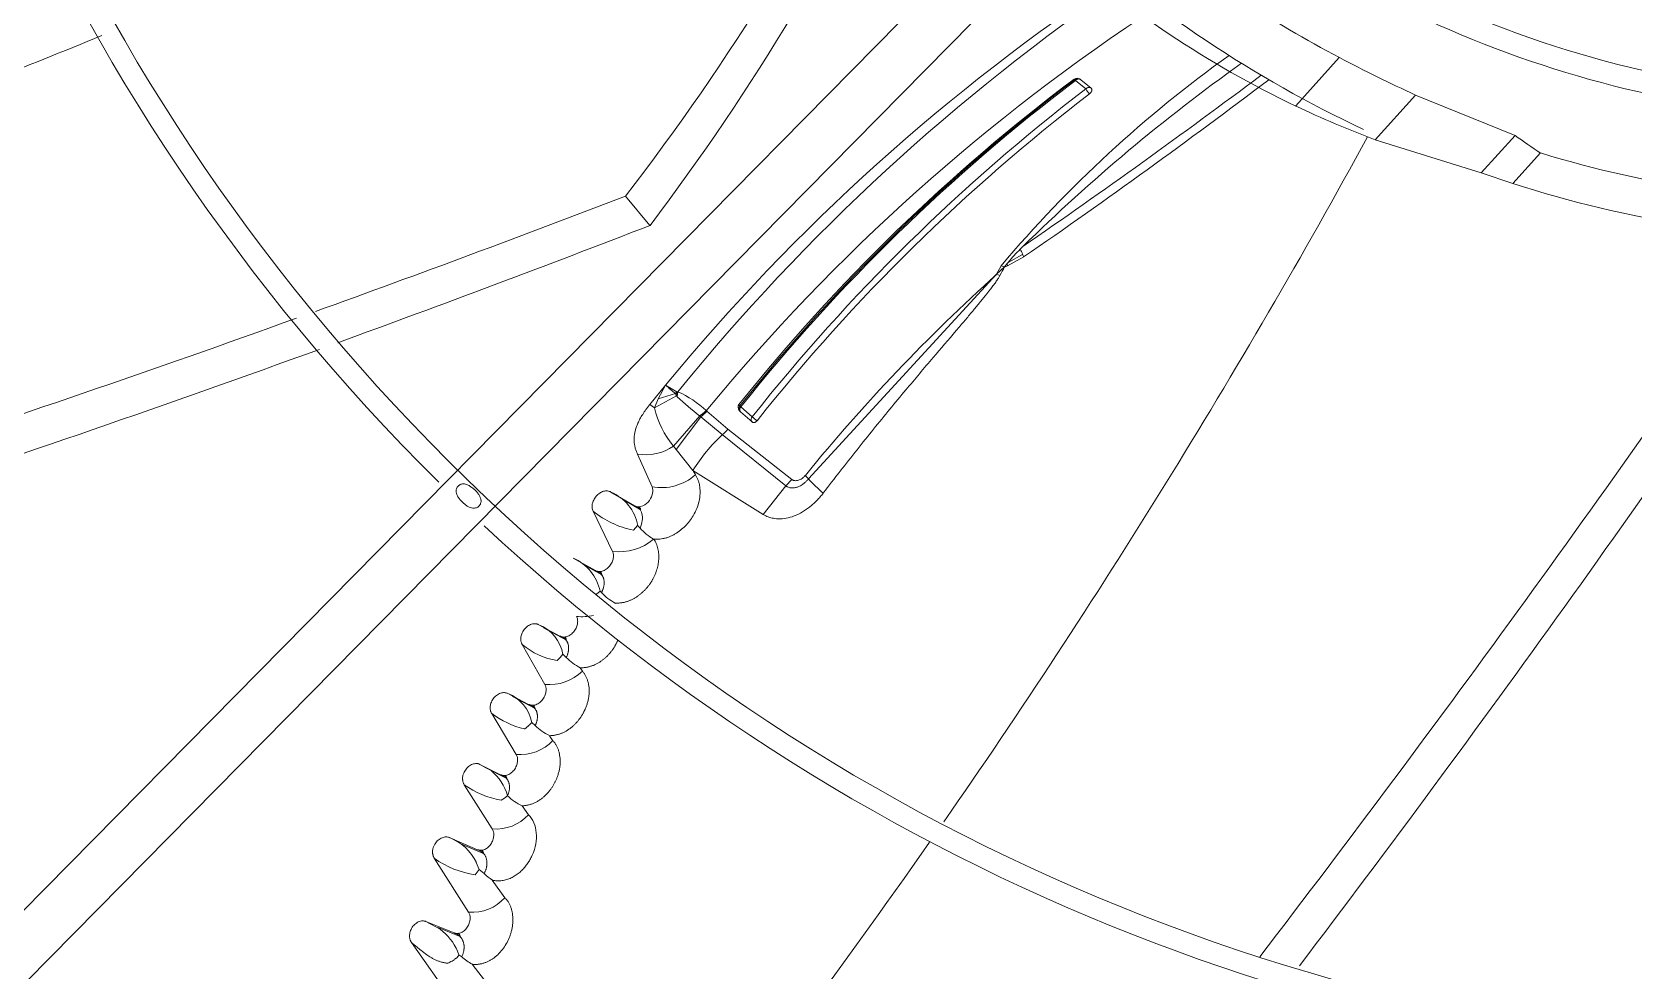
# Model space of a CAD drawing. Header units: millimetres. Extents: x 113490 to 142599, y -20467 to 115.
# Drawn here: x 132274.4 to 132458.5, y -11583.8 to -11475.9 of the extents above; entities that cross this region are included whole.
import ezdxf

# ---------------------------------------------------------------- set-up
doc = ezdxf.new("R2010")
doc.units = ezdxf.units.MM
doc.layers.add('DV3_0', color=7, linetype='Continuous')

msp = doc.modelspace()

# ---------------------------------------------------------------- linework, layer by layer
at = {"layer": 'DV3_0', "color": 7, "linetype": 'Continuous', "lineweight": 15}
for p, q in [((132473.2, -11374.23), (132139.6, -11712.53)), ((132140.45, -11720.21), (132478.11, -11377.79)), ((132394.15, -11481.33), (132394.26, -11481.36)), ((132394.3, -11481.48), (132395.48, -11482.45)), ((132394.91, -11481.39), (132396.09, -11482.36)), ((132433.38, -11483.15), (132444.83, -11487.79)), ((132428.75, -11488.29), (132440.94, -11492.11)), ((132440.94, -11492.11), (132444.83, -11487.79)), ((132444.56, -11493.33), (132447.72, -11489.81)), ((132440.94, -11492.11), (132444.56, -11493.33)), ((132345.41, -11498.14), (132342.59, -11494.79)), ((132386.23, -11502.89), (132386.5, -11502.79)), ((132386.37, -11502.62), (132386.46, -11502.5)), ((132386.37, -11502.62), (132386.47, -11502.58)), ((132386.46, -11502.5), (132386.55, -11502.39)), ((132386.5, -11502.79), (132388.35, -11501.76)), ((132386.55, -11502.39), (132388.22, -11501.46)), ((132345.38, -11518.72), (132347.2, -11516.49)), ((132345.92, -11519.1), (132348.46, -11517.71)), ((132348.48, -11517.25), (132348.34, -11517.46)), ((132348.55, -11517.26), (132348.46, -11517.71)), ((132348.46, -11517.71), (132348.55, -11517.81)), ((132348.48, -11517.25), (132348.55, -11517.26)), ((132348.61, -11517.26), (132348.55, -11517.81)), ((132351.87, -11519.42), (132351.88, -11519.44)), ((132351.88, -11519.44), (132351.94, -11519.49)), ((132351.94, -11519.49), (132354.35, -11521.56)), ((132355.74, -11518.87), (132355.62, -11518.73)), ((132357.14, -11520.72), (132355.82, -11519.56)), ((132357.16, -11520.13), (132355.85, -11518.98)), ((132348.11, -11523.5), (132351.12, -11520.03)), ((132351.09, -11520.01), (132351.12, -11520.03)), ((132351.12, -11520.03), (132351.24, -11520.12)), ((132351.24, -11520.12), (132353.72, -11522.18)), ((132353.72, -11522.18), (132361.02, -11528.07)), ((132354.35, -11521.56), (132361.7, -11527.32)), ((132343.97, -11524.41), (132345.64, -11528.16)), ((132350.35, -11526.29), (132348.43, -11523.89)), ((132363.25, -11526.86), (132363.61, -11527.27)), ((132343.61, -11530.34), (132340.91, -11528.77)), ((132361.02, -11528.07), (132358.42, -11531.36)), ((132361.7, -11527.32), (132361.02, -11528.07)), ((132344.22, -11530.75), (132342.26, -11529.61)), ((132341.1, -11535.59), (132338.87, -11530.97)), ((132343.51, -11533.16), (132343.99, -11532.63)), ((132343.99, -11532.63), (132344.27, -11532.91)), ((132336.57, -11536.37), (132339.13, -11537.8)), ((132339.89, -11538.29), (132337.9, -11537.17)), ((132339.28, -11540.49), (132339.67, -11540.15)), ((132339.67, -11540.15), (132339.84, -11540.31)), ((132341.46, -11541.59), (132341.42, -11541.53)), ((132332.63, -11544.02), (132335.06, -11545.33)), ((132335.8, -11545.8), (132333.16, -11544.36)), ((132333.32, -11550.88), (132330.72, -11546.29)), ((132335.09, -11547.79), (132334.75, -11548.15)), ((132335.4, -11547.42), (132335.09, -11547.79)), ((132335.4, -11547.42), (132335.79, -11547.78)), ((132337.65, -11549.35), (132337.4, -11548.97)), ((132329.07, -11551.93), (132331.46, -11553.18)), ((132332.2, -11553.63), (132329.6, -11552.27)), ((132330.04, -11558.93), (132327.22, -11554.24)), ((132331.43, -11555.65), (132331, -11556.01)), ((132331.83, -11555.26), (132332.22, -11555.6)), ((132334.26, -11557.35), (132333.86, -11556.77)), ((132325.87, -11560.07), (132328.23, -11561.26)), ((132325.87, -11560.07), (132327.15, -11560.79)), ((132328.97, -11561.7), (132326.39, -11560.4)), ((132327.29, -11567.49), (132324.07, -11562.41)), ((132329.03, -11563.67), (132328.68, -11563.95)), ((132328.68, -11563.95), (132328.31, -11564.19)), ((132331.46, -11565.85), (132330.72, -11564.82)), ((132322.35, -11568.48), (132325.58, -11569.87)), ((132326.35, -11570.34), (132323.67, -11569.18)), ((132324.56, -11577.04), (132320.62, -11570.85)), ((132325.56, -11572.47), (132325.33, -11572.77)), ((132325.45, -11571.36), (132325.77, -11572.16)), ((132325.77, -11572.16), (132325.56, -11572.47)), ((132325.77, -11572.16), (132326.35, -11572.62)), ((132328.74, -11575.39), (132327.29, -11573.37)), ((132319.66, -11578.12), (132322.9, -11579.44)), ((132319.66, -11578.12), (132321.3, -11579)), ((132323.68, -11579.9), (132321.05, -11578.82)), ((132322.62, -11587.14), (132318.01, -11580.55)), ((132323.29, -11581.55), (132323.46, -11581.96)), ((132323.46, -11581.96), (132323.77, -11582.19)), ((132322.91, -11582.51), (132322.66, -11582.67)), ((132326.78, -11585.38), (132324.97, -11583.04))]:
    msp.add_line(p, q, dxfattribs=at)
at = {"layer": 'DV3_0', "color": 7, "linetype": 'Continuous', "lineweight": 20}
for p, q in [((132419.62, -11484.41), (132424.62, -11478.85)), ((132428.75, -11488.29), (132433.38, -11483.15)), ((132387.96, -11500.86), (132388.25, -11500.56)), ((132385.23, -11503.75), (132385.77, -11502.77)), ((132385.69, -11503.33), (132386.16, -11502.9)), ((132386.16, -11502.9), (132385.77, -11502.77)), ((132386.16, -11502.9), (132386.23, -11502.89)), ((132386.24, -11502.78), (132386.23, -11502.89)), ((132386.24, -11502.78), (132386.37, -11502.62)), ((132386.46, -11502.5), (132386.47, -11502.58)), ((132386.47, -11502.58), (132386.5, -11502.79)), ((132388.22, -11501.46), (132388.35, -11501.76)), ((132363.61, -11527.27), (132385.23, -11503.75)), ((132385.23, -11503.75), (132385.69, -11503.33)), ((132385.23, -11503.75), (132385.62, -11503.88)), ((132346.36, -11518.07), (132347.2, -11516.49)), ((132348.34, -11517.46), (132346.36, -11518.07)), ((132347.2, -11516.49), (132348.48, -11517.25)), ((132348.55, -11517.26), (132348.61, -11517.26)), ((132345.38, -11518.72), (132345.92, -11519.1)), ((132345.92, -11519.1), (132346.36, -11518.07)), ((132351.24, -11520.12), (132348.43, -11523.89)), ((132348.43, -11523.9), (132348.11, -11523.5)), ((132358.42, -11531.36), (132350.35, -11526.29))]:
    msp.add_line(p, q, dxfattribs=at)
at = {"layer": 'DV3_0', "color": 7, "linetype": 'Continuous', "lineweight": 15}
for centre, radius, start, end in [((132487.24, -11359.99), 236, 136.9648, 225.2631), ((132487.24, -11359.99), 233.5, 136.5342, 225.7814), ((132119.65, -11322.98), 281.46, 322.3809, 334.3771), ((132487.24, -11359.99), 123.5, 226.1082, 316.2428), ((132126.74, -11332.51), 274.32, 322.858, 335.1381), ((132487.24, -11359.99), 126, 228.4752, 270), ((132487.24, -11359.99), 140.5, 227.8486, 244.7865), ((132487.24, -11359.99), 134.34, 231.0499, 242.2199), ((132469.5, -11379.69), 116, 228, 244.5279), ((132529.13, -11666.17), 235.59, 123.4411, 140.5553), ((132535.53, -11669.04), 240.79, 124.2777, 140.9245), ((132529.36, -11665.58), 229.92, 123.1154, 140.531), ((131951.11, -10669.83), 871.89, 290.44342, 292.33228), ((132507.96, -11320.44), 178.99, 242.252, 245.3745), ((132523.05, -11652.66), 214.41, 126.9538, 141.3404), ((132524.36, -11653.48), 215.76, 127.0847, 141.4), ((132524.85, -11653.8), 216.19, 127.147, 141.4201), ((132528.67, -11656.24), 218.96, 127.4655, 141.5655), ((132394.49, -11481.85), 0.625, 47.7893, 122.5207), ((132394.57, -11481.75), 0.496, 46.1549, 128.4511), ((132398.06, -11480.96), 2.97, 210.096, 223.8348), ((132528.91, -11656.47), 218.57, 127.4799, 141.5567), ((132469.5, -11379.69), 116, 244.5279, 249.4312), ((131662.84, -11069), 872.24, 325.21173, 331.29356), ((132487.24, -11359.99), 135.7, 253.0696, 269.7571), ((132487.24, -11359.99), 140, 252.2495, 269.2323), ((131656.22, -9701.77), 1919.9, 289.81328, 290.94717), ((131676.8, -9772.02), 1851.09, 289.98762, 291.17408), ((130890.45, -10413.41), 1921.39, 322.53383, 325.57983), ((130954.55, -10469.09), 1840.9, 322.75622, 325.95172), ((132388.81, -11504.67), 3.19, 143.7116, 146.2521), ((132525.08, -11658.8), 208.79, 132.0492, 140.8077), ((132487.24, -11359.99), 551.5, 195.4775, 254.5225), ((131656.22, -9701.77), 1919.9, 288.19223, 289.74418), ((131676.8, -9772.02), 1851.09, 288.21071, 289.91843), ((132348.81, -11517.37), 0.478, 190.9247, 223.9), ((132371.22, -11494.18), 32.75, 226.1967, 232.0692), ((132344.28, -11527.32), 10.95, 46.1609, 66.7475), ((132356.12, -11519.18), 0.485, 140.7317, 232.4456), ((132356.48, -11518.26), 0.962, 219.8162, 228.871), ((132360.93, -11515.93), 5.65, 228.0185, 235.2631), ((132487.24, -11359.99), 233.5, 225.7814, 315.7154), ((132344.94, -11518.92), 5.57, 260.0111, 304.7159), ((132346.76, -11522.51), 5.76, 258.8491, 312.1775), ((132517.76, -11434.2), 191.06, 208.8135, 208.982), ((132338.89, -11533.55), 5.19, 10.1936, 67.059), ((132390.73, -11500.85), 37.86, 224.2478, 227.8108), ((132345.77, -11522.39), 11.01, 231.1934, 258.1257), ((132487.24, -11359.99), 236, 227.0266, 270), ((132341.88, -11529.6), 6.04, 262.6336, 310.7293), ((132348.87, -11528.88), 6.12, 221.219, 240.0537), ((132345.78, -11534.27), 0.106, 55.1918, 66.6705), ((132334.56, -11541.18), 5.21, 11.3202, 67.3762), ((132344.21, -11536.27), 5.96, 222.7921, 242.0806), ((132337.59, -11537.43), 5.67, 263.7009, 283.4701), ((132330.94, -11548.22), 4.53, 10.0986, 68.0429), ((132336.21, -11539.67), 8.6, 230.3252, 260.2403), ((132340.05, -11543.69), 5.9, 223.7711, 243.319), ((132333.85, -11545.48), 5.42, 264.3965, 314.4981), ((132327.42, -11556.11), 4.5, 10.85, 68.4163), ((132333.41, -11545.91), 10.37, 233.3561, 256.5974), ((132327.14, -11550.68), 6.56, 310.7747, 315.6542), ((132336.4, -11551.47), 5.87, 224.689, 244.3555), ((132330.49, -11553.71), 5.23, 264.9801, 316.0244), ((132323.7, -11565.09), 5.52, 14.9303, 51.3083), ((132330.11, -11553.95), 10.4, 234.4567, 260.0311), ((132333.12, -11559.5), 5.84, 225.5932, 245.7222), ((132327.7, -11562.41), 5.1, 265.3273, 317.4993), ((131662.84, -11069), 872.24, 317.86602, 325.02361), ((132320.49, -11573.6), 5.45, 24.3194, 70.0298), ((132326.98, -11562.01), 10.89, 234.299, 261.2947), ((132330.4, -11568.45), 5.81, 225.859, 237.6941), ((132324.97, -11571.97), 5.09, 265.4156, 317.8444), ((132317.28, -11584.19), 6.57, 23.712, 52.2409), ((132327.69, -11577.91), 5.8, 227.5727, 242.0343), ((132319.61, -11577.45), 6.04, 295.0761, 300.3042)]:
    msp.add_arc(centre, radius, start, end, dxfattribs=at)
at = {"layer": 'DV3_0', "color": 7, "linetype": 'Continuous', "lineweight": 20}
for centre, radius, start, end in [((132495.28, -11595.15), 143.27, 125.5681, 139.8477), ((132535.67, -11650.87), 210.53, 125.5148, 134.442), ((131914.6, -10812.76), 835.11, 304.55332, 306.86693), ((131956.74, -10875.53), 760.56, 304.57503, 307.19348), ((132415.01, -11527.1), 37.69, 135.8529, 139.0244), ((132526.7, -11580.15), 160.38, 151.2063, 151.6058), ((132371.96, -11488.76), 37.17, 228.2362, 230.5479), ((132356.4, -11516.63), 10.77, 193.2742, 219.6537), ((132349.73, -11517.41), 2.93, 297.5982, 316.6794), ((132349.68, -11517.43), 2.97, 298.9802, 317.6454), ((132349.69, -11517.72), 2.86, 302.8874, 321.7301), ((132367.02, -11536.52), 19.56, 132.8678, 148.4609), ((132351.99, -11519.79), 2.95, 305.8411, 323.1077)]:
    msp.add_arc(centre, radius, start, end, dxfattribs=at)
at = {"layer": 'DV3_0', "color": 7, "linetype": 'Continuous', "lineweight": 15}
msp.add_ellipse((144145.19, 1528.83), major_axis=(-11711.88, -13007.36), ratio=0.087169, start_param=0.009677, end_param=0.011971, dxfattribs=at)
at = {"layer": 'DV3_0', "color": 7, "linetype": 'Continuous', "lineweight": 20}
msp.add_ellipse((132366.61, -11486.69), major_axis=(22.96, -30.96), ratio=0.289793, start_param=0.87424, end_param=0.89553, dxfattribs=at)
at = {"layer": 'DV3_0', "color": 7, "linetype": 'Continuous', "lineweight": 15}
for points, knots in [([(132394.3, -11481.48), (132394.29, -11481.45), (132394.26, -11481.4), (132394.26, -11481.37), (132394.26, -11481.36)], [0, 0, 0, 0, 0.499963, 1, 1, 1, 1]), ([(132394.3, -11481.48), (132394.31, -11481.46), (132394.34, -11481.43), (132394.39, -11481.4), (132394.45, -11481.36), (132394.52, -11481.32), (132394.62, -11481.3), (132394.71, -11481.29), (132394.79, -11481.31), (132394.86, -11481.34), (132394.89, -11481.37), (132394.91, -11481.39)], [0, 0, 0, 0, 0.068335, 0.145469, 0.231665, 0.333262, 0.479836, 0.632249, 0.740429, 0.880915, 1, 1, 1, 1]), ([(132395.48, -11482.45), (132395.57, -11482.35), (132395.69, -11482.29), (132395.92, -11482.26), (132396.02, -11482.29), (132396.09, -11482.36)], [0, 0, 0, 0, 0.5, 0.5, 1, 1, 1, 1]), ([(132396.09, -11482.36), (132396.11, -11482.37), (132396.13, -11482.39), (132396.15, -11482.43), (132396.17, -11482.49), (132396.18, -11482.56), (132396.17, -11482.66), (132396.13, -11482.76), (132396.07, -11482.85), (132396, -11482.94), (132395.94, -11482.99), (132395.91, -11483.02)], [0, 0, 0, 0, 0.07454, 0.149665, 0.227324, 0.351488, 0.476595, 0.607041, 0.740493, 0.871945, 1, 1, 1, 1]), ([(132345.38, -11518.72), (132345.3, -11518.82), (132345.15, -11519.01), (132344.94, -11519.29), (132344.75, -11519.57), (132344.57, -11519.84), (132344.41, -11520.1), (132344.26, -11520.36), (132344.13, -11520.61), (132344.02, -11520.86), (132343.92, -11521.1), (132343.83, -11521.34), (132343.76, -11521.57), (132343.7, -11521.79), (132343.64, -11522.08), (132343.59, -11522.43), (132343.58, -11522.84), (132343.61, -11523.25), (132343.69, -11523.64), (132343.8, -11524.03), (132343.91, -11524.28), (132343.97, -11524.41)], [0, 0, 0, 0, 0.057167, 0.111739, 0.163853, 0.213654, 0.261288, 0.306903, 0.350652, 0.39269, 0.433175, 0.472267, 0.510126, 0.546912, 0.582784, 0.650511, 0.717662, 0.785257, 0.85427, 0.92559, 1, 1, 1, 1]), ([(132355.82, -11519.56), (132355.8, -11519.54), (132355.76, -11519.51), (132355.7, -11519.44), (132355.65, -11519.37), (132355.6, -11519.28), (132355.56, -11519.18), (132355.53, -11519.05), (132355.54, -11518.93), (132355.56, -11518.82), (132355.6, -11518.75), (132355.62, -11518.72)], [0, 0, 0, 0, 0.099276, 0.196859, 0.293392, 0.389534, 0.537296, 0.670768, 0.795065, 0.901219, 1, 1, 1, 1]), ([(132355.85, -11518.98), (132355.76, -11519.08), (132355.72, -11519.21), (132355.71, -11519.42), (132355.75, -11519.52), (132355.82, -11519.56)], [0, 0, 0, 0, 0.5, 0.5, 1, 1, 1, 1]), ([(132357.16, -11520.13), (132357.14, -11520.15), (132357.12, -11520.18), (132357.1, -11520.22), (132357.08, -11520.26), (132357.05, -11520.32), (132357.03, -11520.39), (132357.02, -11520.48), (132357.03, -11520.58), (132357.07, -11520.66), (132357.12, -11520.7), (132357.14, -11520.72)], [0, 0, 0, 0, 0.074935, 0.140404, 0.196395, 0.24291, 0.374051, 0.4902, 0.673451, 0.83987, 1, 1, 1, 1]), ([(132357.72, -11520.57), (132357.7, -11520.59), (132357.67, -11520.62), (132357.63, -11520.67), (132357.57, -11520.71), (132357.5, -11520.75), (132357.41, -11520.78), (132357.31, -11520.79), (132357.21, -11520.77), (132357.16, -11520.74), (132357.14, -11520.72)], [0, 0, 0, 0, 0.086931, 0.173955, 0.262548, 0.393393, 0.521895, 0.686293, 0.841595, 1, 1, 1, 1]), ([(132350.62, -11526.78), (132350.66, -11526.83), (132350.72, -11526.93), (132350.8, -11527.09), (132350.88, -11527.26), (132350.95, -11527.43), (132351.01, -11527.6), (132351.06, -11527.78), (132351.1, -11527.97), (132351.13, -11528.15), (132351.15, -11528.35), (132351.16, -11528.54), (132351.17, -11528.75), (132351.16, -11529.17), (132351.07, -11529.82), (132350.8, -11530.68), (132350.41, -11531.45), (132349.96, -11532.13), (132349.47, -11532.69), (132348.91, -11533.18), (132348.4, -11533.53), (132347.96, -11533.77), (132347.61, -11533.93), (132347.26, -11534.05), (132346.9, -11534.13), (132346.55, -11534.19), (132346.19, -11534.21), (132345.96, -11534.19), (132345.84, -11534.18)], [0, 0, 0, 0, 0.019166, 0.038122, 0.056918, 0.075605, 0.094236, 0.112864, 0.13154, 0.150316, 0.169245, 0.188375, 0.207755, 0.227431, 0.308794, 0.389566, 0.473019, 0.53961, 0.606644, 0.674514, 0.74239, 0.78007, 0.816992, 0.853426, 0.889654, 0.925965, 0.962652, 1, 1, 1, 1]), ([(132325.76, -11530.38), (132325.72, -11530.42), (132325.62, -11530.5), (132325.38, -11530.62), (132324.98, -11530.66), (132324.55, -11530.48), (132324.16, -11530.21), (132323.84, -11529.94), (132323.56, -11529.64), (132323.29, -11529.27), (132323.11, -11528.85), (132323.14, -11528.46), (132323.25, -11528.22), (132323.33, -11528.13), (132323.37, -11528.08)], [0, 0, 0, 0, 0.040529, 0.082096, 0.181604, 0.321297, 0.409637, 0.504692, 0.598943, 0.685714, 0.821727, 0.918717, 0.959765, 1, 1, 1, 1]), ([(132323.37, -11528.08), (132323.41, -11528.04), (132323.5, -11527.96), (132323.74, -11527.84), (132324.14, -11527.81), (132324.58, -11527.99), (132324.96, -11528.25), (132325.28, -11528.53), (132325.56, -11528.83), (132325.83, -11529.2), (132326.02, -11529.62), (132325.99, -11530.01), (132325.88, -11530.24), (132325.8, -11530.33), (132325.76, -11530.38)], [0, 0, 0, 0, 0.040488, 0.081902, 0.180627, 0.320355, 0.409206, 0.504808, 0.600124, 0.687341, 0.822717, 0.918807, 0.959755, 1, 1, 1, 1]), ([(132340.91, -11528.77), (132340.8, -11528.71), (132340.54, -11528.62), (132340.08, -11528.66), (132339.62, -11528.88), (132339.21, -11529.23), (132338.92, -11529.69), (132338.76, -11530.15), (132338.74, -11530.58), (132338.82, -11530.85), (132338.87, -11530.97)], [0, 0, 0, 0, 0.124936, 0.249948, 0.37496, 0.499972, 0.624983, 0.749995, 0.875007, 1, 1, 1, 1]), ([(132345.64, -11528.16), (132345.83, -11528.58), (132345.74, -11529.2), (132345.16, -11529.99), (132344.89, -11530.23), (132344.26, -11530.49), (132343.9, -11530.51), (132343.61, -11530.34)], [0, 0, 0, 0, 0.5, 0.5, 0.75, 0.75, 1, 1, 1, 1]), ([(132344.27, -11532.91), (132344.54, -11532.33), (132344.61, -11531.73), (132344.37, -11530.78), (132344.05, -11530.44), (132343.61, -11530.34)], [0, 0, 0, 0, 0.5, 0.5, 1, 1, 1, 1]), ([(132341.42, -11541.53), (132341.48, -11541.53), (132341.59, -11541.54), (132341.76, -11541.53), (132341.93, -11541.52), (132342.09, -11541.5), (132342.26, -11541.48), (132342.42, -11541.45), (132342.59, -11541.41), (132342.74, -11541.36), (132342.9, -11541.31), (132343.06, -11541.25), (132343.21, -11541.18), (132343.36, -11541.11), (132343.5, -11541.04), (132343.65, -11540.96), (132343.78, -11540.88), (132343.92, -11540.79), (132344.05, -11540.7), (132344.18, -11540.6), (132344.31, -11540.5), (132344.43, -11540.4), (132344.54, -11540.3), (132344.66, -11540.19), (132344.77, -11540.09), (132344.87, -11539.98), (132344.97, -11539.87), (132345.07, -11539.75), (132345.16, -11539.64), (132345.25, -11539.53), (132345.34, -11539.41), (132345.42, -11539.3), (132345.5, -11539.18), (132345.57, -11539.07), (132345.64, -11538.95), (132345.71, -11538.84), (132345.86, -11538.55), (132346.07, -11538.09), (132346.28, -11537.45), (132346.4, -11536.84), (132346.43, -11536.33), (132346.42, -11535.92), (132346.38, -11535.59), (132346.32, -11535.28), (132346.24, -11534.98), (132346.13, -11534.7), (132346, -11534.43), (132345.89, -11534.27), (132345.84, -11534.18)], [0, 0, 0, 0, 0.018204, 0.036232, 0.054091, 0.071784, 0.089316, 0.106686, 0.123893, 0.140932, 0.157804, 0.174507, 0.191041, 0.207406, 0.223603, 0.239633, 0.255494, 0.271181, 0.286691, 0.30202, 0.317168, 0.332132, 0.346911, 0.361504, 0.37591, 0.390129, 0.404162, 0.418, 0.431639, 0.445072, 0.458296, 0.471308, 0.484107, 0.496692, 0.509065, 0.521225, 0.533175, 0.598658, 0.661047, 0.720164, 0.776144, 0.808616, 0.840912, 0.873027, 0.904977, 0.936788, 0.968466, 1, 1, 1, 1]), ([(132339.13, -11537.8), (132339.19, -11537.83), (132339.3, -11537.89), (132339.57, -11537.93), (132339.94, -11537.89), (132340.39, -11537.67), (132340.78, -11537.3), (132341.06, -11536.85), (132341.21, -11536.38), (132341.22, -11536.01), (132341.17, -11535.76), (132341.13, -11535.64), (132341.1, -11535.59)], [0, 0, 0, 0, 0.059675, 0.120073, 0.2491, 0.384807, 0.524772, 0.66033, 0.782242, 0.893173, 0.94678, 1, 1, 1, 1]), ([(132339.84, -11540.31), (132339.86, -11540.27), (132339.9, -11540.19), (132339.96, -11540.07), (132340.01, -11539.95), (132340.05, -11539.82), (132340.08, -11539.7), (132340.11, -11539.57), (132340.13, -11539.45), (132340.14, -11539.33), (132340.14, -11539.21), (132340.14, -11539.09), (132340.13, -11538.97), (132340.11, -11538.86), (132340.09, -11538.75), (132340.05, -11538.65), (132340.01, -11538.54), (132339.97, -11538.45), (132339.91, -11538.36), (132339.85, -11538.27), (132339.78, -11538.19), (132339.7, -11538.11), (132339.62, -11538.04), (132339.54, -11537.98), (132339.44, -11537.93), (132339.34, -11537.88), (132339.24, -11537.84), (132339.17, -11537.81), (132339.13, -11537.8)], [0, 0, 0, 0, 0.03637, 0.072818, 0.109387, 0.146108, 0.183005, 0.220091, 0.257376, 0.294864, 0.332555, 0.370448, 0.40854, 0.446831, 0.485321, 0.524014, 0.56291, 0.602001, 0.641273, 0.680709, 0.72029, 0.759994, 0.799804, 0.839701, 0.879673, 0.919712, 0.959818, 1, 1, 1, 1]), ([(132335.06, -11545.33), (132335.12, -11545.36), (132335.24, -11545.41), (132335.51, -11545.46), (132335.88, -11545.4), (132336.33, -11545.17), (132336.72, -11544.78), (132336.98, -11544.32), (132337.11, -11543.85), (132337.1, -11543.49), (132337.05, -11543.23), (132337, -11543.12), (132336.97, -11543.07)], [0, 0, 0, 0, 0.060763, 0.122032, 0.252561, 0.389572, 0.530342, 0.666038, 0.786179, 0.894707, 0.947528, 1, 1, 1, 1]), ([(132330.72, -11546.29), (132330.7, -11546.26), (132330.67, -11546.19), (132330.63, -11546.09), (132330.6, -11545.98), (132330.57, -11545.87), (132330.56, -11545.76), (132330.56, -11545.64), (132330.57, -11545.48), (132330.6, -11545.29), (132330.67, -11545.05), (132330.79, -11544.81), (132330.99, -11544.5), (132331.25, -11544.24), (132331.55, -11544.05), (132331.79, -11543.95), (132332.02, -11543.9), (132332.22, -11543.9), (132332.39, -11543.92), (132332.52, -11543.96), (132332.59, -11544), (132332.63, -11544.02)], [0, 0, 0, 0, 0.031577, 0.062455, 0.092865, 0.123047, 0.153249, 0.183717, 0.214692, 0.2734, 0.332207, 0.398491, 0.467867, 0.606956, 0.676774, 0.745817, 0.813018, 0.87975, 0.921005, 0.960896, 1, 1, 1, 1]), ([(132335.79, -11547.78), (132335.81, -11547.74), (132335.85, -11547.66), (132335.9, -11547.54), (132335.94, -11547.42), (132335.98, -11547.29), (132336.01, -11547.17), (132336.04, -11547.05), (132336.05, -11546.93), (132336.06, -11546.81), (132336.06, -11546.7), (132336.06, -11546.58), (132336.05, -11546.47), (132336.03, -11546.36), (132336, -11546.25), (132335.97, -11546.15), (132335.93, -11546.05), (132335.88, -11545.96), (132335.83, -11545.87), (132335.76, -11545.78), (132335.7, -11545.7), (132335.62, -11545.63), (132335.54, -11545.56), (132335.46, -11545.5), (132335.36, -11545.45), (132335.27, -11545.4), (132335.17, -11545.36), (132335.09, -11545.34), (132335.06, -11545.33)], [0, 0, 0, 0, 0.036276, 0.072641, 0.109136, 0.145791, 0.182627, 0.21966, 0.256899, 0.294346, 0.332004, 0.369871, 0.407945, 0.446224, 0.48471, 0.523405, 0.562309, 0.601415, 0.64071, 0.680175, 0.719793, 0.759544, 0.799408, 0.839368, 0.879412, 0.919531, 0.959724, 1, 1, 1, 1]), ([(132337.4, -11548.97), (132337.46, -11548.97), (132337.57, -11548.97), (132337.74, -11548.96), (132337.92, -11548.95), (132338.08, -11548.92), (132338.25, -11548.89), (132338.42, -11548.85), (132338.58, -11548.8), (132338.74, -11548.75), (132338.9, -11548.69), (132339.05, -11548.63), (132339.2, -11548.55), (132339.35, -11548.48), (132339.5, -11548.39), (132339.64, -11548.31), (132339.77, -11548.22), (132339.91, -11548.12), (132340.03, -11548.02), (132340.16, -11547.92), (132340.28, -11547.82), (132340.4, -11547.71), (132340.51, -11547.6), (132340.61, -11547.49), (132340.72, -11547.38), (132340.82, -11547.26), (132340.91, -11547.15), (132341, -11547.03), (132341.09, -11546.91), (132341.17, -11546.8), (132341.25, -11546.68), (132341.32, -11546.56), (132341.39, -11546.44), (132341.46, -11546.33), (132341.52, -11546.21), (132341.58, -11546.1), (132341.65, -11545.94), (132341.7, -11545.83), (132341.74, -11545.75)], [0, 0, 0, 0, 0.0187541, 0.0373181, 0.0556973, 0.0738975, 0.0919229, 0.1097702, 0.1274354, 0.1449155, 0.1622084, 0.1793131, 0.1962293, 0.2129573, 0.2294982, 0.2458521, 0.2620137, 0.2779778, 0.2937403, 0.3092986, 0.3246507, 0.3397938, 0.3547259, 0.369446, 0.3839543, 0.3982511, 0.4123313, 0.4261866, 0.4398106, 0.4531986, 0.4663472, 0.4792545, 0.4919196, 0.5043427, 0.5165249, 0.5284679, 0.5401741, 0.5644341, 0.5644341, 0.5644341, 0.5644341]), ([(132331.46, -11553.18), (132331.53, -11553.2), (132331.65, -11553.26), (132331.92, -11553.3), (132332.3, -11553.24), (132332.75, -11552.99), (132333.12, -11552.59), (132333.37, -11552.11), (132333.48, -11551.64), (132333.47, -11551.29), (132333.4, -11551.04), (132333.35, -11550.94), (132333.32, -11550.88)], [0, 0, 0, 0, 0.061572, 0.123611, 0.255226, 0.393175, 0.534671, 0.67092, 0.789841, 0.89634, 0.948288, 1, 1, 1, 1]), ([(132333.86, -11556.77), (132333.91, -11556.77), (132334.02, -11556.77), (132334.19, -11556.75), (132334.36, -11556.74), (132334.52, -11556.71), (132334.68, -11556.67), (132334.85, -11556.63), (132335, -11556.58), (132335.16, -11556.53), (132335.31, -11556.47), (132335.46, -11556.4), (132335.61, -11556.32), (132335.76, -11556.25), (132335.9, -11556.16), (132336.03, -11556.07), (132336.17, -11555.98), (132336.3, -11555.88), (132336.42, -11555.78), (132336.55, -11555.68), (132336.67, -11555.57), (132336.78, -11555.46), (132336.89, -11555.34), (132336.99, -11555.23), (132337.1, -11555.11), (132337.19, -11554.99), (132337.29, -11554.87), (132337.38, -11554.75), (132337.46, -11554.63), (132337.54, -11554.51), (132337.62, -11554.38), (132337.69, -11554.26), (132337.76, -11554.14), (132337.82, -11554.01), (132337.88, -11553.89), (132337.94, -11553.77), (132338.03, -11553.56), (132338.15, -11553.25), (132338.27, -11552.84), (132338.35, -11552.44), (132338.41, -11552.04), (132338.42, -11551.64), (132338.41, -11551.26), (132338.36, -11550.88), (132338.28, -11550.53), (132338.16, -11550.2), (132338.02, -11549.89), (132337.85, -11549.61), (132337.72, -11549.44), (132337.65, -11549.35)], [0, 0, 0, 0, 0.018381, 0.036602, 0.05467, 0.072591, 0.090368, 0.108, 0.125481, 0.142808, 0.159978, 0.176991, 0.193847, 0.210547, 0.227091, 0.243482, 0.259713, 0.27578, 0.291678, 0.307403, 0.322955, 0.338329, 0.353524, 0.368539, 0.383373, 0.398027, 0.412497, 0.426773, 0.440848, 0.454716, 0.468374, 0.481818, 0.495048, 0.508064, 0.520867, 0.533458, 0.54584, 0.586166, 0.626148, 0.665687, 0.704746, 0.74335, 0.781484, 0.819106, 0.856211, 0.892806, 0.928943, 0.964674, 1, 1, 1, 1]), ([(132327.22, -11554.24), (132327.2, -11554.21), (132327.16, -11554.14), (132327.12, -11554.04), (132327.09, -11553.94), (132327.06, -11553.83), (132327.05, -11553.72), (132327.04, -11553.6), (132327.04, -11553.45), (132327.07, -11553.26), (132327.13, -11553.02), (132327.23, -11552.77), (132327.43, -11552.45), (132327.69, -11552.18), (132327.98, -11551.99), (132328.22, -11551.88), (132328.46, -11551.83), (132328.66, -11551.82), (132328.83, -11551.84), (132328.96, -11551.87), (132329.03, -11551.91), (132329.07, -11551.93)], [0, 0, 0, 0, 0.031012, 0.06135, 0.091231, 0.120882, 0.150535, 0.180423, 0.210772, 0.26871, 0.326783, 0.394691, 0.462779, 0.603193, 0.673465, 0.742924, 0.811293, 0.879056, 0.920585, 0.9607, 1, 1, 1, 1]), ([(132332.22, -11555.6), (132332.24, -11555.56), (132332.28, -11555.47), (132332.34, -11555.34), (132332.38, -11555.21), (132332.42, -11555.08), (132332.44, -11554.95), (132332.46, -11554.82), (132332.48, -11554.69), (132332.48, -11554.57), (132332.47, -11554.44), (132332.46, -11554.32), (132332.44, -11554.2), (132332.41, -11554.09), (132332.37, -11553.98), (132332.33, -11553.87), (132332.27, -11553.77), (132332.21, -11553.68), (132332.14, -11553.59), (132332.06, -11553.51), (132331.98, -11553.44), (132331.89, -11553.37), (132331.79, -11553.31), (132331.69, -11553.26), (132331.58, -11553.21), (132331.5, -11553.19), (132331.46, -11553.18)], [0, 0, 0, 0, 0.039261, 0.078637, 0.118175, 0.157912, 0.197871, 0.238069, 0.278515, 0.31921, 0.360155, 0.401347, 0.442785, 0.484469, 0.526402, 0.568584, 0.611003, 0.65364, 0.696475, 0.739481, 0.782636, 0.825914, 0.869298, 0.912774, 0.95634, 1, 1, 1, 1]), ([(132330.72, -11564.82), (132330.78, -11564.82), (132330.91, -11564.82), (132331.09, -11564.8), (132331.27, -11564.77), (132331.45, -11564.73), (132331.63, -11564.68), (132331.81, -11564.63), (132331.98, -11564.56), (132332.15, -11564.49), (132332.31, -11564.4), (132332.48, -11564.32), (132332.63, -11564.22), (132332.79, -11564.12), (132332.94, -11564.01), (132333.08, -11563.9), (132333.22, -11563.78), (132333.35, -11563.66), (132333.48, -11563.53), (132333.61, -11563.4), (132333.73, -11563.27), (132333.84, -11563.13), (132333.95, -11563), (132334.05, -11562.85), (132334.15, -11562.71), (132334.24, -11562.57), (132334.33, -11562.42), (132334.41, -11562.28), (132334.49, -11562.13), (132334.56, -11561.99), (132334.63, -11561.84), (132334.69, -11561.7), (132334.78, -11561.47), (132334.88, -11561.16), (132334.98, -11560.76), (132335.05, -11560.36), (132335.09, -11559.96), (132335.09, -11559.58), (132335.06, -11559.2), (132335, -11558.84), (132334.91, -11558.49), (132334.79, -11558.17), (132334.64, -11557.87), (132334.46, -11557.59), (132334.33, -11557.43), (132334.26, -11557.35)], [0, 0, 0, 0, 0.020397, 0.040625, 0.060695, 0.080615, 0.100384, 0.119996, 0.139444, 0.158725, 0.177839, 0.196785, 0.215565, 0.234184, 0.252638, 0.270918, 0.289016, 0.306928, 0.324651, 0.34218, 0.359511, 0.376644, 0.39358, 0.410315, 0.426834, 0.443127, 0.459185, 0.475002, 0.490575, 0.505901, 0.520982, 0.535821, 0.55042, 0.590057, 0.629399, 0.66836, 0.706898, 0.745021, 0.782721, 0.819965, 0.856755, 0.893102, 0.929058, 0.964688, 1, 1, 1, 1]), ([(132324.07, -11562.41), (132324.05, -11562.38), (132324.01, -11562.32), (132323.97, -11562.22), (132323.93, -11562.11), (132323.9, -11562), (132323.88, -11561.89), (132323.88, -11561.78), (132323.87, -11561.63), (132323.89, -11561.44), (132323.95, -11561.2), (132324.05, -11560.95), (132324.19, -11560.71), (132324.36, -11560.49), (132324.56, -11560.3), (132324.78, -11560.15), (132325.01, -11560.04), (132325.24, -11559.98), (132325.45, -11559.97), (132325.61, -11559.98), (132325.75, -11560.01), (132325.83, -11560.05), (132325.87, -11560.07)], [0, 0, 0, 0, 0.031582, 0.062283, 0.092301, 0.121847, 0.151145, 0.180423, 0.20991, 0.26805, 0.326228, 0.39318, 0.461935, 0.531558, 0.601595, 0.67196, 0.741904, 0.809353, 0.876441, 0.918704, 0.959688, 1, 1, 1, 1]), ([(132328.23, -11561.26), (132328.3, -11561.28), (132328.42, -11561.33), (132328.7, -11561.37), (132329.08, -11561.3), (132329.52, -11561.04), (132329.89, -11560.63), (132330.12, -11560.14), (132330.21, -11559.67), (132330.19, -11559.32), (132330.12, -11559.08), (132330.06, -11558.98), (132330.04, -11558.93)], [0, 0, 0, 0, 0.062116, 0.124636, 0.256884, 0.395421, 0.537443, 0.674194, 0.792178, 0.896902, 0.948671, 1, 1, 1, 1]), ([(132329.03, -11563.67), (132329.05, -11563.63), (132329.09, -11563.54), (132329.14, -11563.41), (132329.18, -11563.28), (132329.21, -11563.15), (132329.24, -11563.02), (132329.26, -11562.89), (132329.27, -11562.77), (132329.27, -11562.64), (132329.26, -11562.52), (132329.24, -11562.39), (132329.22, -11562.28), (132329.19, -11562.16), (132329.15, -11562.05), (132329.1, -11561.95), (132329.05, -11561.85), (132328.98, -11561.76), (132328.91, -11561.67), (132328.84, -11561.59), (132328.75, -11561.51), (132328.66, -11561.45), (132328.56, -11561.39), (132328.46, -11561.33), (132328.35, -11561.29), (132328.27, -11561.27), (132328.23, -11561.26)], [0, 0, 0, 0, 0.039218, 0.078558, 0.118065, 0.157776, 0.197713, 0.237892, 0.278323, 0.319007, 0.359944, 0.401133, 0.442571, 0.484259, 0.5262, 0.568392, 0.610822, 0.653473, 0.696323, 0.739347, 0.782521, 0.825821, 0.869228, 0.912729, 0.956318, 1, 1, 1, 1]), ([(132325.58, -11569.87), (132325.64, -11569.89), (132325.77, -11569.94), (132326.05, -11569.95), (132326.43, -11569.86), (132326.86, -11569.58), (132327.2, -11569.15), (132327.41, -11568.66), (132327.48, -11568.2), (132327.44, -11567.8), (132327.34, -11567.59), (132327.29, -11567.49)], [0, 0, 0, 0, 0.062676, 0.126275, 0.260171, 0.400284, 0.543665, 0.6809, 0.797891, 0.899727, 1, 1, 1, 1]), ([(132327.29, -11573.37), (132327.48, -11573.4), (132327.84, -11573.47), (132328.4, -11573.44), (132328.94, -11573.32), (132329.45, -11573.13), (132329.93, -11572.86), (132330.37, -11572.54), (132330.77, -11572.17), (132331.12, -11571.78), (132331.42, -11571.36), (132331.68, -11570.93), (132332.02, -11570.24), (132332.33, -11569.22), (132332.4, -11567.92), (132332.13, -11566.73), (132331.68, -11566.14), (132331.46, -11565.85)], [0, 0, 0, 0, 0.057609, 0.113592, 0.168141, 0.221354, 0.273122, 0.323445, 0.37219, 0.419144, 0.464272, 0.507482, 0.54857, 0.664981, 0.779413, 0.890959, 1, 1, 1, 1]), ([(132320.62, -11570.85), (132320.6, -11570.82), (132320.57, -11570.76), (132320.52, -11570.66), (132320.49, -11570.56), (132320.46, -11570.45), (132320.44, -11570.35), (132320.43, -11570.24), (132320.42, -11570.1), (132320.43, -11569.95), (132320.47, -11569.72), (132320.56, -11569.46), (132320.7, -11569.19), (132320.87, -11568.95), (132321.07, -11568.76), (132321.28, -11568.6), (132321.51, -11568.49), (132321.75, -11568.42), (132321.97, -11568.4), (132322.17, -11568.42), (132322.29, -11568.46), (132322.35, -11568.48)], [0, 0, 0, 0, 0.031247, 0.061681, 0.091488, 0.120868, 0.150027, 0.179179, 0.208537, 0.254499, 0.300222, 0.38036, 0.46177, 0.532576, 0.603864, 0.67491, 0.74531, 0.81449, 0.883036, 0.942278, 1, 1, 1, 1]), ([(132326.35, -11572.62), (132326.37, -11572.58), (132326.42, -11572.49), (132326.48, -11572.36), (132326.53, -11572.23), (132326.57, -11572.09), (132326.61, -11571.96), (132326.64, -11571.82), (132326.66, -11571.69), (132326.67, -11571.55), (132326.67, -11571.42), (132326.67, -11571.29), (132326.66, -11571.16), (132326.64, -11571.04), (132326.61, -11570.92), (132326.57, -11570.8), (132326.53, -11570.69), (132326.48, -11570.58), (132326.42, -11570.48), (132326.35, -11570.38), (132326.28, -11570.29), (132326.2, -11570.21), (132326.11, -11570.13), (132326.01, -11570.07), (132325.91, -11570), (132325.81, -11569.95), (132325.7, -11569.9), (132325.62, -11569.88), (132325.58, -11569.87)], [0, 0, 0, 0, 0.036281, 0.072608, 0.109034, 0.145598, 0.18233, 0.219253, 0.256381, 0.293721, 0.331279, 0.369056, 0.407054, 0.445273, 0.483717, 0.522393, 0.5613, 0.600431, 0.639771, 0.679301, 0.718999, 0.758843, 0.79881, 0.838882, 0.879042, 0.919281, 0.959598, 1, 1, 1, 1]), ([(132324.97, -11583.04), (132325.03, -11583.04), (132325.14, -11583.05), (132325.32, -11583.06), (132325.49, -11583.06), (132325.66, -11583.04), (132325.83, -11583.02), (132325.99, -11582.99), (132326.16, -11582.95), (132326.32, -11582.9), (132326.47, -11582.85), (132326.62, -11582.79), (132326.77, -11582.72), (132326.92, -11582.65), (132327.06, -11582.58), (132327.19, -11582.49), (132327.32, -11582.41), (132327.62, -11582.2), (132328.06, -11581.82), (132328.57, -11581.21), (132328.99, -11580.54), (132329.26, -11579.95), (132329.42, -11579.47), (132329.52, -11579.09), (132329.6, -11578.71), (132329.64, -11578.33), (132329.66, -11577.95), (132329.65, -11577.58), (132329.61, -11577.21), (132329.54, -11576.86), (132329.44, -11576.52), (132329.3, -11576.2), (132329.14, -11575.9), (132328.96, -11575.63), (132328.81, -11575.47), (132328.74, -11575.39)], [0, 0, 0, 0, 0.018672, 0.037066, 0.055188, 0.073043, 0.090636, 0.107975, 0.125066, 0.141913, 0.158513, 0.174857, 0.190938, 0.206752, 0.222295, 0.237566, 0.252564, 0.267289, 0.342101, 0.414961, 0.485649, 0.553594, 0.588068, 0.622643, 0.657278, 0.691915, 0.726501, 0.761005, 0.795421, 0.829727, 0.86392, 0.898004, 0.93201, 0.966002, 1, 1, 1, 1]), ([(132318.01, -11580.55), (132317.99, -11580.52), (132317.96, -11580.48), (132317.92, -11580.4), (132317.88, -11580.32), (132317.84, -11580.2), (132317.8, -11580.05), (132317.77, -11579.78), (132317.81, -11579.38), (132317.96, -11578.98), (132318.16, -11578.67), (132318.35, -11578.46), (132318.56, -11578.29), (132318.78, -11578.16), (132319.02, -11578.08), (132319.22, -11578.05), (132319.39, -11578.06), (132319.53, -11578.08), (132319.62, -11578.11), (132319.66, -11578.12)], [0, 0, 0, 0, 0.025381, 0.050445, 0.075326, 0.100157, 0.150535, 0.20049, 0.314407, 0.449247, 0.520539, 0.591833, 0.663542, 0.734983, 0.804091, 0.872787, 0.916243, 0.958436, 1, 1, 1, 1]), ([(132322.9, -11579.44), (132322.96, -11579.46), (132323.09, -11579.5), (132323.37, -11579.51), (132323.74, -11579.42), (132324.16, -11579.12), (132324.5, -11578.69), (132324.7, -11578.2), (132324.76, -11577.74), (132324.71, -11577.35), (132324.61, -11577.14), (132324.56, -11577.04)], [0, 0, 0, 0, 0.062984, 0.126619, 0.260756, 0.401391, 0.545611, 0.684093, 0.801498, 0.901518, 1, 1, 1, 1]), ([(132323.77, -11582.19), (132323.79, -11582.15), (132323.84, -11582.06), (132323.89, -11581.93), (132323.93, -11581.79), (132323.97, -11581.66), (132324, -11581.52), (132324.03, -11581.39), (132324.04, -11581.25), (132324.05, -11581.12), (132324.05, -11580.99), (132324.04, -11580.86), (132324.02, -11580.73), (132324, -11580.61), (132323.96, -11580.49), (132323.92, -11580.37), (132323.87, -11580.26), (132323.82, -11580.15), (132323.76, -11580.05), (132323.69, -11579.96), (132323.61, -11579.87), (132323.53, -11579.78), (132323.44, -11579.71), (132323.34, -11579.64), (132323.24, -11579.58), (132323.13, -11579.52), (132323.02, -11579.47), (132322.94, -11579.45), (132322.9, -11579.44)], [0, 0, 0, 0, 0.036135, 0.072339, 0.108661, 0.145138, 0.181798, 0.218661, 0.255741, 0.293046, 0.330579, 0.368343, 0.406338, 0.444565, 0.483027, 0.521727, 0.560666, 0.599832, 0.639212, 0.678787, 0.718535, 0.758433, 0.798461, 0.838598, 0.878828, 0.91914, 0.959529, 1, 1, 1, 1]), ([(132322.17, -11582.92), (132322.11, -11582.92), (132321.99, -11582.9), (132321.8, -11582.87), (132321.62, -11582.83), (132321.44, -11582.79), (132321.26, -11582.73), (132321.09, -11582.67), (132320.91, -11582.6), (132320.74, -11582.53), (132320.58, -11582.45), (132320.41, -11582.36), (132320.14, -11582.2), (132319.69, -11581.9), (132319.2, -11581.52), (132318.78, -11581.18), (132318.49, -11580.94), (132318.24, -11580.74), (132318.08, -11580.61), (132318.01, -11580.55)], [0, 0, 0, 0, 0.038123, 0.076142, 0.114089, 0.151995, 0.189893, 0.227812, 0.265786, 0.303846, 0.342026, 0.380359, 0.41888, 0.537095, 0.714051, 0.799633, 0.875769, 0.942523, 1, 1, 1, 1]), ([(132323.46, -11581.96), (132323.46, -11581.97), (132323.44, -11582), (132323.41, -11582.05), (132323.38, -11582.1), (132323.33, -11582.16), (132323.27, -11582.22), (132323.19, -11582.29), (132323.11, -11582.36), (132323.01, -11582.43), (132322.94, -11582.48), (132322.91, -11582.51)], [0, 0, 0, 0, 0.056043, 0.124532, 0.206383, 0.302146, 0.41219, 0.536787, 0.676158, 0.8305, 1, 1, 1, 1])]:
    msp.add_open_spline(points, degree=3, knots=knots, dxfattribs=at)
at = {"layer": 'DV3_0', "color": 7, "linetype": 'Continuous', "lineweight": 20}
for points, knots in [([(132385.62, -11503.88), (132385.59, -11503.93), (132385.53, -11504.04), (132385.44, -11504.2), (132385.32, -11504.37), (132385.2, -11504.56), (132385.06, -11504.76), (132384.9, -11504.97), (132384.74, -11505.2), (132384.56, -11505.43), (132384.36, -11505.68), (132384.15, -11505.95), (132383.79, -11506.41), (132383.22, -11507.1), (132382.44, -11508.05), (132381.55, -11509.1), (132380.04, -11510.87), (132377.77, -11513.52), (132375.24, -11516.52), (132372.96, -11519.26), (132371.08, -11521.56), (132369.18, -11523.93), (132367.24, -11526.38), (132365.96, -11528.06), (132365.31, -11528.9)], [0, 0, 0, 0, 0.005366, 0.011271, 0.017723, 0.024728, 0.032291, 0.040414, 0.0491, 0.058352, 0.068171, 0.078557, 0.089512, 0.123028, 0.161172, 0.203935, 0.251305, 0.377254, 0.527911, 0.617273, 0.709161, 0.803571, 0.900512, 1, 1, 1, 1]), ([(132361.7, -11527.32), (132361.72, -11527.34), (132361.76, -11527.37), (132361.82, -11527.4), (132361.89, -11527.43), (132361.97, -11527.45), (132362.08, -11527.47), (132362.24, -11527.47), (132362.46, -11527.43), (132362.67, -11527.35), (132362.86, -11527.23), (132363.01, -11527.11), (132363.14, -11526.99), (132363.22, -11526.9), (132363.25, -11526.86)], [0, 0, 0, 0, 0.047301, 0.094525, 0.141988, 0.190001, 0.238866, 0.36075, 0.483615, 0.609309, 0.737697, 0.825774, 0.912802, 1, 1, 1, 1]), ([(132365.31, -11528.9), (132365.25, -11528.97), (132365.14, -11529.12), (132364.97, -11529.32), (132364.79, -11529.52), (132364.61, -11529.72), (132364.42, -11529.91), (132364.23, -11530.09), (132364.04, -11530.26), (132363.83, -11530.43), (132363.4, -11530.77), (132362.71, -11531.21), (132361.76, -11531.63), (132360.82, -11531.85), (132360.11, -11531.86), (132359.61, -11531.8), (132359.29, -11531.73), (132358.99, -11531.64), (132358.7, -11531.51), (132358.52, -11531.41), (132358.42, -11531.36)], [0, 0, 0, 0, 0.030527, 0.060888, 0.091127, 0.121289, 0.151418, 0.181562, 0.211765, 0.242074, 0.272534, 0.40425, 0.533731, 0.654722, 0.774279, 0.82032, 0.865654, 0.910537, 0.955231, 1, 1, 1, 1]), ([(132361.02, -11528.07), (132361.04, -11528.09), (132361.09, -11528.12), (132361.18, -11528.17), (132361.37, -11528.25), (132361.68, -11528.32), (132362.07, -11528.29), (132362.43, -11528.18), (132362.71, -11528.05), (132362.97, -11527.89), (132363.21, -11527.69), (132363.43, -11527.48), (132363.56, -11527.34), (132363.61, -11527.27)], [0, 0, 0, 0, 0.030839, 0.061672, 0.126007, 0.260149, 0.422201, 0.541699, 0.632777, 0.72358, 0.829679, 0.921889, 1, 1, 1, 1])]:
    msp.add_open_spline(points, degree=3, knots=knots, dxfattribs=at)
at = {"layer": 'DV3_0', "color": 7, "linetype": 'Continuous', "lineweight": 15}
for points in [[(132344.12, -11530.46), (132344.3, -11530.62), (132344.37, -11530.75), (132344.32, -11530.85)], [(132339.68, -11537.91), (132339.84, -11538.06), (132339.9, -11538.19), (132339.86, -11538.3)], [(132335.61, -11545.43), (132335.76, -11545.58), (132335.81, -11545.7), (132335.76, -11545.81)], [(132332.01, -11553.27), (132332.15, -11553.42), (132332.21, -11553.54), (132332.16, -11553.64)], [(132328.77, -11561.34), (132328.92, -11561.49), (132328.97, -11561.61), (132328.93, -11561.71)], [(132326.08, -11569.92), (132326.25, -11570.07), (132326.31, -11570.21), (132326.29, -11570.33)], [(132323.39, -11579.48), (132323.55, -11579.64), (132323.63, -11579.77), (132323.62, -11579.89)]]:
    msp.add_open_spline(points, degree=3, dxfattribs=at)

doc.saveas('drawing.dxf')
